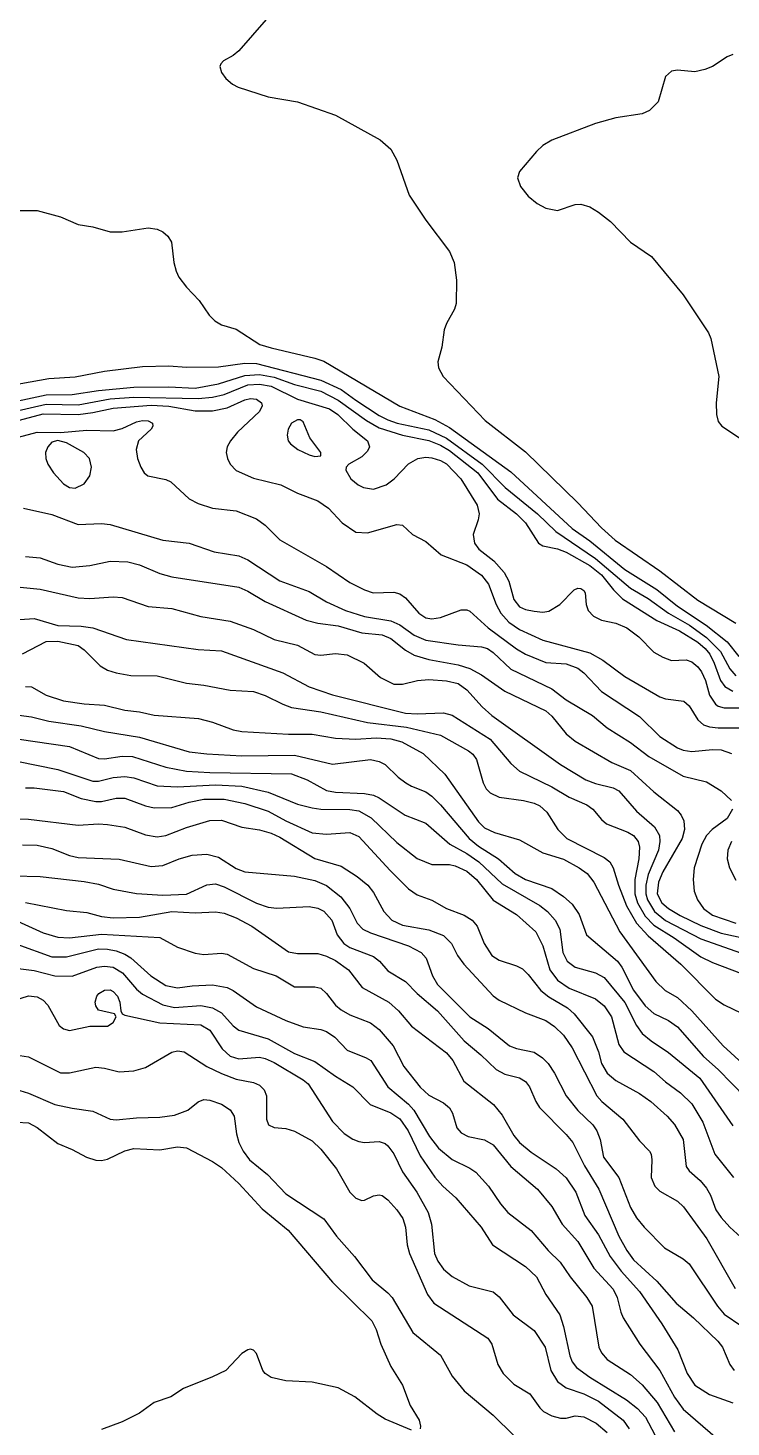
# Model space of a CAD drawing. Extents: x 474277 to 475042, y 254928 to 255625.
# Drawn here: x 474395.77 to 474414.21, y 255284.58 to 255321.27 of the extents above; entities that cross this region are included whole.
import ezdxf

# ---------------------------------------------------------------- set-up
doc = ezdxf.new("R2010")
doc.units = 0
doc.header["$MEASUREMENT"] = 0
doc.layers.add('BaseMapV2_DTM_export_MonNov09090547073261 — entities', color=1, linetype='CONTINUOUS')

msp = doc.modelspace()

# ---------------------------------------------------------------- linework, layer by layer
at = {"layer": 'BaseMapV2_DTM_export_MonNov09090547073261 — entities', "color": 15, "linetype": 'Continuous', "true_color": 0xb7484b}
for points in [[(474402.737, 255322.328, 86.25), (474401.306, 255320.671, 86.25), (474401.152, 255320.546, 86.25), (474400.902, 255320.411, 86.25), (474400.829, 255320.334, 86.25), (474400.807, 255320.258, 86.25), (474400.846, 255320.104, 86.25), (474400.962, 255319.951, 86.25), (474401.14, 255319.797, 86.25), (474401.287, 255319.721, 86.25), (474402.073, 255319.47, 86.25), (474402.839, 255319.332, 86.25), (474403.836, 255318.989, 86.25), (474405.01, 255318.341, 86.25), (474405.293, 255318.097, 86.25), (474405.452, 255317.804, 86.25), (474405.768, 255316.884, 86.25), (474406.213, 255316.23, 86.25), (474406.826, 255315.408, 86.25), (474406.949, 255315.12, 86.25), (474407.017, 255314.66, 86.25), (474407.003, 255314.047, 86.25), (474406.962, 255313.893, 86.25), (474406.75, 255313.523, 86.25), (474406.691, 255313.357, 86.25), (474406.628, 255312.897, 86.25), (474406.525, 255312.513, 86.25), (474406.538, 255312.36, 86.25), (474406.667, 255312.13, 86.25), (474407.761, 255310.98, 86.25), (474408.82, 255310.158, 86.25), (474410.2, 255308.814, 86.25), (474410.814, 255308.163, 86.25), (474411.172, 255307.836, 86.25), (474412.347, 255307.037, 86.25), (474413.344, 255306.266, 86.25), (474414.341, 255305.659, 86.25)], [(474414.264, 255320.573, 86), (474414.111, 255320.513, 86), (474413.727, 255320.266, 86), (474413.529, 255320.181, 86), (474413.267, 255320.126, 86), (474412.807, 255320.169, 86), (474412.654, 255320.142, 86), (474412.5, 255320, 86), (474412.302, 255319.337, 86), (474412.076, 255319.107, 86), (474411.887, 255319.021, 86), (474411.197, 255318.911, 86), (474410.66, 255318.763, 86), (474409.51, 255318.328, 86), (474409.282, 255318.187, 86), (474409.115, 255318.034, 86), (474408.667, 255317.511, 86), (474408.614, 255317.344, 86), (474408.695, 255317.114, 86), (474408.897, 255316.857, 86), (474409.127, 255316.672, 86), (474409.357, 255316.55, 86), (474409.663, 255316.489, 86), (474410.124, 255316.639, 86), (474410.277, 255316.649, 86), (474410.507, 255316.582, 86), (474410.737, 255316.439, 86), (474411.053, 255316.194, 86), (474411.58, 255315.654, 86), (474412.126, 255315.274, 86), (474412.961, 255314.271, 86), (474413.62, 255313.28, 86), (474413.687, 255313.127, 86), (474413.895, 255312.13, 86), (474413.823, 255311.44, 86), (474413.835, 255311.133, 86), (474413.881, 255310.952, 86), (474413.976, 255310.826, 86), (474414.494, 255310.486, 86)], [(474395.325, 255316.485, 86.5), (474396.015, 255316.487, 86.5), (474396.628, 255316.319, 86.5), (474397.089, 255316.118, 86.5), (474397.472, 255316.057, 86.5), (474397.932, 255315.928, 86.5), (474398.239, 255315.925, 86.5), (474398.929, 255316.029, 86.5), (474399.159, 255315.991, 86.5), (474399.312, 255315.921, 86.5), (474399.442, 255315.81, 86.5), (474399.536, 255315.657, 86.5), (474399.596, 255315.12, 86.5), (474399.655, 255314.89, 86.5), (474399.728, 255314.737, 86.5), (474399.926, 255314.475, 86.5), (474400.261, 255314.123, 86.5), (474400.523, 255313.74, 86.5), (474400.677, 255313.587, 86.5), (474400.846, 255313.488, 86.5), (474401.229, 255313.376, 86.5), (474401.853, 255312.973, 86.5), (474402.149, 255312.879, 86.5), (474403.299, 255312.612, 86.5), (474403.529, 255312.531, 86.5), (474405.523, 255311.351, 86.5), (474406.443, 255310.999, 86.5), (474406.826, 255310.795, 86.5), (474408.437, 255309.627, 86.5), (474410.047, 255308.144, 86.5), (474410.507, 255307.823, 86.5), (474411.427, 255307.066, 86.5), (474412.27, 255306.541, 86.5), (474412.807, 255306.109, 86.5), (474413.567, 255305.612, 86.5), (474414.111, 255305.174, 86.5), (474414.417, 255304.787, 86.5)], [(474395.095, 255311.856, 86.75), (474396.322, 255312.08, 86.75), (474397.012, 255312.125, 86.75), (474397.779, 255312.271, 86.75), (474398.775, 255312.39, 86.75), (474399.466, 255312.412, 86.75), (474399.926, 255312.374, 86.75), (474400.769, 255312.382, 86.75), (474401.459, 255312.477, 86.75), (474401.766, 255312.472, 86.75), (474403.453, 255312.034, 86.75), (474403.989, 255311.794, 86.75), (474404.373, 255311.509, 86.75), (474404.986, 255311.111, 86.75), (474405.216, 255310.995, 86.75), (474405.46, 255310.903, 86.75), (474406.29, 255310.729, 86.75), (474406.75, 255310.517, 86.75), (474407.683, 255309.83, 86.75), (474408.287, 255309.216, 86.75), (474409.135, 255308.526, 86.75), (474409.619, 255308.066, 86.75), (474410.66, 255307.359, 86.75), (474411.58, 255306.578, 86.75), (474412.04, 255306.311, 86.75), (474412.576, 255305.919, 86.75), (474413.122, 255305.612, 86.75), (474413.574, 255305.286, 86.75), (474413.939, 255304.922, 86.75), (474414.187, 255304.464, 86.75), (474414.341, 255304.281, 86.75)], [(474394.865, 255311.089, 87.25), (474396.245, 255311.407, 87.25), (474397.089, 255311.386, 87.25), (474397.932, 255311.544, 87.25), (474398.545, 255311.586, 87.25), (474400.232, 255311.556, 87.25), (474400.616, 255311.586, 87.25), (474400.922, 255311.658, 87.25), (474401.536, 255311.913, 87.25), (474401.842, 255311.931, 87.25), (474402.149, 255311.873, 87.25), (474402.839, 255311.538, 87.25), (474403.683, 255311.282, 87.25), (474403.901, 255311.133, 87.25), (474404.296, 255310.748, 87.25), (474404.678, 255310.443, 87.25), (474404.735, 255310.29, 87.25), (474404.68, 255310.17, 87.25), (474404.526, 255310.028, 87.25), (474404.19, 255309.83, 87.25), (474404.121, 255309.753, 87.25), (474404.109, 255309.676, 87.25), (474404.242, 255309.446, 87.25), (474404.43, 255309.293, 87.25), (474404.577, 255309.216, 87.25), (474404.833, 255309.18, 87.25), (474405.168, 255309.293, 87.25), (474405.375, 255309.446, 87.25), (474405.753, 255309.843, 87.25), (474406.002, 255309.983, 87.25), (474406.213, 255310.012, 87.25), (474406.366, 255310, 87.25), (474406.596, 255309.931, 87.25), (474406.75, 255309.839, 87.25), (474407.129, 255309.446, 87.25), (474407.557, 255308.756, 87.25), (474407.609, 255308.526, 87.25), (474407.584, 255308.373, 87.25), (474407.451, 255307.989, 87.25), (474407.489, 255307.759, 87.25), (474407.601, 255307.606, 87.25), (474407.992, 255307.299, 87.25), (474408.267, 255306.993, 87.25), (474408.386, 255306.763, 87.25), (474408.513, 255306.284, 87.25), (474408.667, 255306.092, 87.25), (474408.82, 255306.023, 87.25), (474409.05, 255305.977, 87.25), (474409.28, 255305.953, 87.25), (474409.433, 255305.974, 87.25), (474409.72, 255306.149, 87.25), (474410.097, 255306.532, 87.25), (474410.2, 255306.579, 87.25), (474410.277, 255306.573, 87.25), (474410.354, 255306.52, 87.25), (474410.386, 255306.456, 87.25), (474410.413, 255306.149, 87.25), (474410.467, 255305.996, 87.25), (474410.605, 255305.842, 87.25), (474410.814, 255305.738, 87.25), (474411.197, 255305.661, 87.25), (474411.482, 255305.536, 87.25), (474411.797, 255305.306, 87.25), (474412.194, 255304.901, 87.25), (474412.424, 255304.765, 87.25), (474412.654, 255304.681, 87.25), (474413.037, 255304.701, 87.25), (474413.191, 255304.65, 87.25), (474413.344, 255304.518, 87.25), (474413.437, 255304.386, 87.25), (474413.542, 255304.156, 87.25), (474413.653, 255303.772, 87.25), (474413.804, 255303.538, 87.25), (474413.881, 255303.484, 87.25), (474414.034, 255303.442, 87.25), (474414.417, 255303.444, 87.25)], [(474395.018, 255311.391, 87), (474396.245, 255311.653, 87), (474396.935, 255311.659, 87), (474397.625, 255311.766, 87), (474398.545, 255311.854, 87), (474399.466, 255311.857, 87), (474400.156, 255311.823, 87), (474400.769, 255311.941, 87), (474401.459, 255312.159, 87), (474401.842, 255312.184, 87), (474402.226, 255312.113, 87), (474402.763, 255311.919, 87), (474403.453, 255311.747, 87), (474403.913, 255311.513, 87), (474404.654, 255310.98, 87), (474404.986, 255310.784, 87), (474405.6, 255310.591, 87), (474406.29, 255310.456, 87), (474406.596, 255310.331, 87), (474406.826, 255310.19, 87), (474407.575, 255309.6, 87), (474408.086, 255308.909, 87), (474408.589, 255308.526, 87), (474408.824, 255308.296, 87), (474409.16, 255307.759, 87), (474409.28, 255307.693, 87), (474409.663, 255307.614, 87), (474409.893, 255307.527, 87), (474410.507, 255307.17, 87), (474410.814, 255306.932, 87), (474411.128, 255306.532, 87), (474411.372, 255306.302, 87), (474412.27, 255305.735, 87), (474412.864, 255305.459, 87), (474413.344, 255305.163, 87), (474413.534, 255304.999, 87), (474413.656, 255304.846, 87), (474413.771, 255304.616, 87), (474413.936, 255304.156, 87), (474414.049, 255304.002, 87), (474414.264, 255303.876, 87)], [(474394.788, 255310.788, 87.5), (474396.168, 255311.155, 87.5), (474397.089, 255311.134, 87.5), (474397.472, 255311.184, 87.5), (474398.009, 255311.3, 87.5), (474399.005, 255311.377, 87.5), (474399.466, 255311.349, 87.5), (474400.156, 255311.229, 87.5), (474400.616, 255311.234, 87.5), (474400.999, 255311.309, 87.5), (474401.459, 255311.523, 87.5), (474401.612, 255311.551, 87.5), (474401.766, 255311.535, 87.5), (474401.901, 255311.44, 87.5), (474401.914, 255311.363, 87.5), (474401.846, 255311.21, 87.5), (474401.265, 255310.673, 87.5), (474401.081, 255310.443, 87.5), (474400.998, 255310.29, 87.5), (474400.973, 255310.136, 87.5), (474401.006, 255309.983, 87.5), (474401.079, 255309.83, 87.5), (474401.229, 255309.665, 87.5), (474401.689, 255309.465, 87.5), (474402.407, 255309.293, 87.5), (474402.839, 255309.074, 87.5), (474403.376, 255308.871, 87.5), (474403.655, 255308.679, 87.5), (474404.011, 255308.296, 87.5), (474404.373, 255308.05, 87.5), (474404.68, 255308.03, 87.5), (474405.446, 255308.25, 87.5), (474405.6, 255308.233, 87.5), (474405.858, 255307.989, 87.5), (474406.213, 255307.801, 87.5), (474406.611, 255307.453, 87.5), (474407.286, 255307.193, 87.5), (474407.67, 255306.923, 87.5), (474407.856, 255306.686, 87.5), (474408.057, 255306.149, 87.5), (474408.177, 255305.919, 87.5), (474408.387, 255305.689, 87.5), (474408.667, 255305.495, 87.5), (474409.28, 255305.214, 87.5), (474410.507, 255304.88, 87.5), (474410.849, 255304.692, 87.5), (474411.427, 255304.26, 87.5), (474412.347, 255303.729, 87.5), (474412.5, 255303.676, 87.5), (474412.974, 255303.619, 87.5), (474413.114, 255303.489, 87.5), (474413.344, 255303.127, 87.5), (474413.497, 255302.993, 87.5), (474413.651, 255302.94, 87.5), (474413.881, 255302.912, 87.5), (474414.571, 255302.916, 87.5)], [(474394.635, 255310.306, 87.75), (474396.015, 255310.669, 87.75), (474396.628, 255310.664, 87.75), (474397.319, 255310.722, 87.75), (474398.009, 255310.71, 87.75), (474398.239, 255310.765, 87.75), (474398.622, 255310.943, 87.75), (474398.775, 255310.979, 87.75), (474398.929, 255310.97, 87.75), (474399.042, 255310.903, 87.75), (474399.047, 255310.826, 87.75), (474399.004, 255310.75, 87.75), (474398.667, 255310.443, 87.75), (474398.609, 255310.213, 87.75), (474398.649, 255309.983, 87.75), (474398.735, 255309.753, 87.75), (474398.824, 255309.6, 87.75), (474398.917, 255309.523, 87.75), (474399.389, 255309.426, 87.75), (474399.519, 255309.369, 87.75), (474400.002, 255308.921, 87.75), (474400.232, 255308.796, 87.75), (474400.616, 255308.679, 87.75), (474401.229, 255308.611, 87.75), (474401.766, 255308.399, 87.75), (474401.996, 255308.23, 87.75), (474402.379, 255307.85, 87.75), (474403.6, 255307.146, 87.75), (474404.219, 255306.726, 87.75), (474404.603, 255306.532, 87.75), (474404.828, 255306.456, 87.75), (474405.37, 255306.471, 87.75), (474405.523, 255306.434, 87.75), (474405.676, 255306.328, 87.75), (474406.027, 255305.919, 87.75), (474406.213, 255305.802, 87.75), (474406.366, 255305.776, 87.75), (474406.596, 255305.808, 87.75), (474407.133, 255306.014, 87.75), (474407.286, 255306.013, 87.75), (474407.363, 255305.976, 87.75), (474407.841, 255305.536, 87.75), (474408.59, 255304.985, 87.75), (474408.82, 255304.848, 87.75), (474409.357, 255304.626, 87.75), (474409.893, 255304.593, 87.75), (474410.2, 255304.485, 87.75), (474410.354, 255304.361, 87.75), (474410.814, 255303.87, 87.75), (474411.81, 255303.211, 87.75), (474412.347, 255302.688, 87.75), (474412.807, 255302.389, 87.75), (474412.961, 255302.327, 87.75), (474413.191, 255302.294, 87.75), (474413.727, 255302.35, 87.75), (474413.957, 255302.342, 87.75), (474414.231, 255302.239, 87.75)], [(474403.453, 255310.048, 87.25), (474403.452, 255310.136, 87.25), (474403.169, 255310.52, 87.25), (474402.993, 255310.944, 87.25), (474402.916, 255310.993, 87.25), (474402.839, 255310.995, 87.25), (474402.686, 255310.904, 87.25), (474402.597, 255310.75, 87.25), (474402.569, 255310.596, 87.25), (474402.601, 255310.443, 87.25), (474402.658, 255310.366, 87.25), (474402.855, 255310.213, 87.25), (474403.146, 255310.074, 87.25), (474403.299, 255310.032, 87.25), (474403.453, 255310.048, 87.25)], [(474397.012, 255309.201, 87.75), (474397.242, 255309.317, 87.75), (474397.391, 255309.523, 87.75), (474397.438, 255309.753, 87.75), (474397.386, 255309.983, 87.75), (474397.237, 255310.136, 87.75), (474396.782, 255310.39, 87.75), (474396.552, 255310.45, 87.75), (474396.398, 255310.405, 87.75), (474396.289, 255310.29, 87.75), (474396.228, 255310.136, 87.75), (474396.237, 255309.983, 87.75), (474396.297, 255309.83, 87.75), (474396.445, 255309.6, 87.75), (474396.705, 255309.315, 87.75), (474396.859, 255309.219, 87.75), (474397.012, 255309.201, 87.75)], [(474395.65, 255308.679, 88), (474396.398, 255308.508, 88), (474397.089, 255308.245, 88), (474397.702, 255308.279, 88), (474397.932, 255308.251, 88), (474399.312, 255307.836, 88), (474400.002, 255307.761, 88), (474400.659, 255307.529, 88), (474401.306, 255307.426, 88), (474401.536, 255307.32, 88), (474402.379, 255306.772, 88), (474403.146, 255306.489, 88), (474403.606, 255306.219, 88), (474404.097, 255305.996, 88), (474404.603, 255305.84, 88), (474405.293, 255305.726, 88), (474405.523, 255305.617, 88), (474405.906, 255305.344, 88), (474406.213, 255305.217, 88), (474407.056, 255305.089, 88), (474407.67, 255305.042, 88), (474407.823, 255304.996, 88), (474407.977, 255304.895, 88), (474408.437, 255304.451, 88), (474409.51, 255303.939, 88), (474409.893, 255303.651, 88), (474410.58, 255303.235, 88), (474410.967, 255302.916, 88), (474411.58, 255302.528, 88), (474412.06, 255302.162, 88), (474412.961, 255301.648, 88), (474413.574, 255301.502, 88), (474413.957, 255301.266, 88), (474414.223, 255301.012, 88)], [(474395.708, 255307.41, 88.25), (474396.092, 255307.378, 88.25), (474396.552, 255307.21, 88.25), (474396.935, 255307.134, 88.25), (474397.395, 255307.17, 88.25), (474397.932, 255307.289, 88.25), (474398.392, 255307.27, 88.25), (474398.699, 255307.187, 88.25), (474399.235, 255306.961, 88.25), (474399.542, 255306.872, 88.25), (474401.306, 255306.603, 88.25), (474401.536, 255306.504, 88.25), (474401.996, 255306.228, 88.25), (474403.069, 255305.744, 88.25), (474403.376, 255305.661, 88.25), (474403.913, 255305.593, 88.25), (474404.526, 255305.409, 88.25), (474405.063, 255305.357, 88.25), (474405.293, 255305.255, 88.25), (474405.676, 255304.949, 88.25), (474405.906, 255304.825, 88.25), (474406.29, 255304.708, 88.25), (474407.056, 255304.571, 88.25), (474407.363, 255304.473, 88.25), (474407.67, 255304.308, 88.25), (474408.283, 255303.879, 88.25), (474409.357, 255303.359, 88.25), (474409.51, 255303.22, 88.25), (474409.893, 255302.755, 88.25), (474410.124, 255302.563, 88.25), (474411.087, 255302.009, 88.25), (474411.58, 255301.798, 88.25), (474412.194, 255301.241, 88.25), (474412.807, 255300.747, 88.25), (474412.905, 255300.628, 88.25), (474412.974, 255300.475, 88.25), (474412.991, 255300.245, 88.25), (474412.93, 255300.015, 88.25), (474412.424, 255299.14, 88.25), (474412.313, 255298.865, 88.25), (474412.28, 255298.558, 88.25), (474412.397, 255298.328, 88.25), (474412.577, 255298.173, 88.25), (474412.884, 255297.995, 88.25), (474413.421, 255297.73, 88.25), (474413.957, 255297.532, 88.25), (474414.724, 255297.368, 88.25)], [(474395.478, 255306.612, 88.5), (474396.092, 255306.553, 88.5), (474397.089, 255306.325, 88.5), (474397.395, 255306.311, 88.5), (474398.009, 255306.354, 88.5), (474398.239, 255306.333, 88.5), (474398.929, 255306.095, 88.5), (474399.542, 255306.047, 88.5), (474400.309, 255305.837, 88.5), (474401.076, 255305.716, 88.5), (474401.689, 255305.492, 88.5), (474402.226, 255305.231, 88.5), (474402.839, 255305.082, 88.5), (474403.299, 255304.843, 88.5), (474403.453, 255304.822, 88.5), (474403.836, 255304.869, 88.5), (474404.143, 255304.828, 88.5), (474404.59, 255304.616, 88.5), (474405.017, 255304.232, 88.5), (474405.37, 255304.065, 88.5), (474405.6, 255304.06, 88.5), (474405.988, 255304.156, 88.5), (474406.29, 255304.184, 88.5), (474406.75, 255304.151, 88.5), (474407.056, 255304.081, 88.5), (474407.286, 255303.915, 88.5), (474407.685, 255303.465, 88.5), (474407.937, 255303.235, 88.5), (474409.74, 255301.951, 88.5), (474410.408, 255301.549, 88.5), (474410.66, 255301.454, 88.5), (474411.12, 255301.341, 88.5), (474411.274, 255301.262, 88.5), (474411.734, 255300.726, 88.5), (474412.207, 255300.322, 88.5), (474412.336, 255300.092, 88.5), (474412.349, 255299.938, 88.5), (474412.313, 255299.708, 88.5), (474412.04, 255299.067, 88.5), (474411.978, 255298.788, 88.5), (474411.984, 255298.558, 88.5), (474412.025, 255298.405, 88.5), (474412.209, 255298.098, 88.5), (474412.5, 255297.861, 88.5), (474413.421, 255297.385, 88.5), (474414.494, 255297.007, 88.5)], [(474395.555, 255305.755, 88.75), (474395.938, 255305.78, 88.75), (474396.552, 255305.598, 88.75), (474397.165, 255305.582, 88.75), (474397.472, 255305.539, 88.75), (474398.356, 255305.229, 88.75), (474400.232, 255304.973, 88.75), (474400.846, 255304.939, 88.75), (474402.456, 255304.358, 88.75), (474403.146, 255303.991, 88.75), (474403.759, 255303.779, 88.75), (474405.676, 255303.302, 88.75), (474405.983, 255303.28, 88.75), (474406.673, 255303.31, 88.75), (474406.903, 255303.252, 88.75), (474407.896, 255302.622, 88.75), (474408.437, 255301.984, 88.75), (474408.665, 255301.779, 88.75), (474409.51, 255301.366, 88.75), (474409.97, 255301.101, 88.75), (474410.43, 255300.897, 88.75), (474410.592, 255300.782, 88.75), (474410.814, 255300.512, 88.75), (474410.945, 255300.398, 88.75), (474411.504, 255300.181, 88.75), (474411.656, 255300.092, 88.75), (474411.777, 255299.938, 88.75), (474411.815, 255299.785, 88.75), (474411.796, 255299.478, 88.75), (474411.694, 255298.942, 88.75), (474411.692, 255298.558, 88.75), (474411.764, 255298.328, 88.75), (474411.964, 255297.973, 88.75), (474412.194, 255297.741, 88.75), (474412.721, 255297.408, 88.75), (474413.421, 255296.911, 88.75), (474413.727, 255296.76, 88.75), (474414.494, 255296.474, 88.75)], [(474395.632, 255304.855, 89), (474396.245, 255305.177, 89), (474396.552, 255305.187, 89), (474397.089, 255305.071, 89), (474397.242, 255304.962, 89), (474397.662, 255304.539, 89), (474397.855, 255304.432, 89), (474398.085, 255304.354, 89), (474398.469, 255304.288, 89), (474399.159, 255304.283, 89), (474399.926, 255304.087, 89), (474400.386, 255304.037, 89), (474401.076, 255303.906, 89), (474401.689, 255303.865, 89), (474401.996, 255303.763, 89), (474402.456, 255303.533, 89), (474402.686, 255303.451, 89), (474403.453, 255303.333, 89), (474404.68, 255303.052, 89), (474405.7, 255302.929, 89), (474406.596, 255302.724, 89), (474407.325, 255302.315, 89), (474407.44, 255302.222, 89), (474407.541, 255302.085, 89), (474407.71, 255301.472, 89), (474407.794, 255301.318, 89), (474407.9, 255301.207, 89), (474408.13, 255301.097, 89), (474408.774, 255301.012, 89), (474409.05, 255300.941, 89), (474409.203, 255300.866, 89), (474409.381, 255300.705, 89), (474409.673, 255300.245, 89), (474409.908, 255300.015, 89), (474410.89, 255299.514, 89), (474411.036, 255299.402, 89), (474411.124, 255299.248, 89), (474411.261, 255298.788, 89), (474411.47, 255298.251, 89), (474411.734, 255297.791, 89), (474412.04, 255297.46, 89), (474412.896, 255296.718, 89), (474413.804, 255295.803, 89), (474414.034, 255295.651, 89), (474414.494, 255295.428, 89)], [(474395.708, 255303.999, 89.25), (474395.862, 255303.995, 89.25), (474396.245, 255303.771, 89.25), (474396.705, 255303.627, 89.25), (474397.242, 255303.546, 89.25), (474397.779, 255303.511, 89.25), (474398.315, 255303.377, 89.25), (474398.699, 255303.334, 89.25), (474399.082, 255303.246, 89.25), (474400.241, 255303.159, 89.25), (474400.616, 255303.06, 89.25), (474401.152, 255302.862, 89.25), (474401.382, 255302.82, 89.25), (474402.609, 255302.751, 89.25), (474403.223, 255302.746, 89.25), (474403.836, 255302.643, 89.25), (474404.373, 255302.621, 89.25), (474404.91, 255302.657, 89.25), (474405.293, 255302.623, 89.25), (474405.58, 255302.545, 89.25), (474406.135, 255302.239, 89.25), (474406.705, 255301.702, 89.25), (474407.593, 255300.453, 89.25), (474407.747, 255300.293, 89.25), (474408.009, 255300.168, 89.25), (474408.667, 255299.982, 89.25), (474409.28, 255299.64, 89.25), (474409.817, 255299.475, 89.25), (474410.232, 255299.248, 89.25), (474410.439, 255299.095, 89.25), (474410.612, 255298.865, 89.25), (474411.294, 255297.561, 89.25), (474412.239, 255296.258, 89.25), (474412.487, 255296.028, 89.25), (474412.807, 255295.845, 89.25), (474413.185, 255295.491, 89.25), (474414.007, 255294.571, 89.25), (474414.514, 255294.111, 89.25)], [(474394.865, 255303.339, 89.5), (474395.862, 255303.202, 89.5), (474396.322, 255303.09, 89.5), (474397.165, 255302.964, 89.5), (474397.779, 255302.822, 89.5), (474398.699, 255302.667, 89.5), (474400.002, 255302.282, 89.5), (474400.462, 255302.23, 89.5), (474401.382, 255302.185, 89.5), (474402.763, 255302.198, 89.5), (474403.759, 255301.967, 89.5), (474404.756, 255302.083, 89.5), (474404.986, 255302.036, 89.5), (474405.14, 255301.952, 89.5), (474405.48, 255301.625, 89.5), (474405.684, 255301.472, 89.5), (474405.83, 255301.384, 89.5), (474406.213, 255301.233, 89.5), (474406.366, 255301.122, 89.5), (474406.596, 255300.893, 89.5), (474407.345, 255300.015, 89.5), (474407.593, 255299.816, 89.5), (474408.114, 255299.478, 89.5), (474408.552, 255299.095, 89.5), (474408.82, 255298.934, 89.5), (474409.51, 255298.704, 89.5), (474409.817, 255298.496, 89.5), (474410.047, 255298.287, 89.5), (474410.228, 255298.021, 89.5), (474410.421, 255297.485, 89.5), (474411.24, 255296.795, 89.5), (474411.351, 255296.641, 89.5), (474411.657, 255296.031, 89.5), (474411.964, 255295.626, 89.5), (474412.194, 255295.421, 89.5), (474412.577, 255295.238, 89.5), (474412.807, 255295.076, 89.5), (474413.497, 255294.293, 89.5), (474413.881, 255293.953, 89.5), (474414.954, 255292.85, 89.5)], [(474394.635, 255302.751, 89.75), (474396.859, 255302.428, 89.75), (474397.625, 255302.108, 89.75), (474397.779, 255302.104, 89.75), (474398.239, 255302.176, 89.75), (474398.51, 255302.162, 89.75), (474399.389, 255301.888, 89.75), (474399.926, 255301.782, 89.75), (474400.539, 255301.742, 89.75), (474402.686, 255301.708, 89.75), (474403.098, 255301.549, 89.75), (474403.606, 255301.269, 89.75), (474403.836, 255301.229, 89.75), (474404.603, 255301.197, 89.75), (474404.833, 255301.148, 89.75), (474404.986, 255301.077, 89.75), (474405.667, 255300.628, 89.75), (474406.213, 255300.415, 89.75), (474406.84, 255299.862, 89.75), (474407.286, 255299.619, 89.75), (474407.6, 255299.402, 89.75), (474408.207, 255298.824, 89.75), (474409.203, 255298.253, 89.75), (474409.403, 255298.098, 89.75), (474409.599, 255297.868, 89.75), (474409.721, 255297.638, 89.75), (474409.805, 255297.025, 89.75), (474409.913, 255296.795, 89.75), (474410.124, 255296.639, 89.75), (474410.66, 255296.492, 89.75), (474410.89, 255296.364, 89.75), (474411.427, 255295.713, 89.75), (474411.738, 255295.108, 89.75), (474411.887, 255294.899, 89.75), (474412.117, 255294.702, 89.75), (474412.577, 255294.4, 89.75), (474413.394, 255293.728, 89.75), (474414.264, 255292.477, 89.75)], [(474395.478, 255302.041, 90), (474396.552, 255301.821, 90), (474397.472, 255301.518, 90), (474397.625, 255301.519, 90), (474398.009, 255301.616, 90), (474398.315, 255301.639, 90), (474398.545, 255301.602, 90), (474399.159, 255301.391, 90), (474399.696, 255301.366, 90), (474400.692, 255301.422, 90), (474401.382, 255301.382, 90), (474402.073, 255301.228, 90), (474402.839, 255300.914, 90), (474403.223, 255300.816, 90), (474403.453, 255300.786, 90), (474404.219, 255300.778, 90), (474404.449, 255300.739, 90), (474404.776, 255300.552, 90), (474405.446, 255299.912, 90), (474405.983, 255299.486, 90), (474406.366, 255299.331, 90), (474406.826, 255299.328, 90), (474406.98, 255299.3, 90), (474407.286, 255299.154, 90), (474407.536, 255298.942, 90), (474407.977, 255298.399, 90), (474408.59, 255298.023, 90), (474409.095, 255297.561, 90), (474409.28, 255297.196, 90), (474409.465, 255296.565, 90), (474409.663, 255296.296, 90), (474409.97, 255296.087, 90), (474410.66, 255295.812, 90), (474410.89, 255295.627, 90), (474411.077, 255295.338, 90), (474411.274, 255294.612, 90), (474411.402, 255294.418, 90), (474412.194, 255293.903, 90), (474412.5, 255293.63, 90), (474412.893, 255293.344, 90), (474413.191, 255293.055, 90), (474413.472, 255292.577, 90), (474413.788, 255291.734, 90), (474414.277, 255291.121, 90)], [(474395.708, 255301.341, 90.25), (474395.938, 255301.343, 90.25), (474396.705, 255301.245, 90.25), (474397.165, 255301.063, 90.25), (474397.549, 255300.98, 90.25), (474397.702, 255300.987, 90.25), (474398.085, 255301.075, 90.25), (474398.315, 255301.07, 90.25), (474398.852, 255300.871, 90.25), (474399.082, 255300.815, 90.25), (474399.542, 255300.827, 90.25), (474400.002, 255300.969, 90.25), (474400.386, 255301.042, 90.25), (474400.922, 255301.042, 90.25), (474401.459, 255300.927, 90.25), (474402.073, 255300.729, 90.25), (474402.537, 255300.475, 90.25), (474403.223, 255300.162, 90.25), (474403.606, 255300.128, 90.25), (474404.219, 255300.169, 90.25), (474404.449, 255300.069, 90.25), (474405.272, 255299.172, 90.25), (474405.753, 255298.69, 90.25), (474405.983, 255298.537, 90.25), (474406.366, 255298.397, 90.25), (474406.75, 255298.179, 90.25), (474407.21, 255298.002, 90.25), (474407.421, 255297.868, 90.25), (474407.559, 255297.715, 90.25), (474407.737, 255297.255, 90.25), (474407.941, 255296.948, 90.25), (474408.13, 255296.822, 90.25), (474408.59, 255296.67, 90.25), (474408.743, 255296.591, 90.25), (474408.897, 255296.444, 90.25), (474409.222, 255296.028, 90.25), (474409.433, 255295.864, 90.25), (474409.923, 255295.568, 90.25), (474410.098, 255295.414, 90.25), (474410.584, 255294.807, 90.25), (474410.737, 255294.418, 90.25), (474410.819, 255294.111, 90.25), (474410.967, 255293.858, 90.25), (474411.197, 255293.663, 90.25), (474411.81, 255293.325, 90.25), (474412.109, 255293.114, 90.25), (474412.54, 255292.731, 90.25), (474412.731, 255292.508, 90.25), (474412.959, 255292.117, 90.25), (474413.037, 255291.407, 90.25), (474413.114, 255291.297, 90.25), (474413.408, 255291.044, 90.25), (474413.574, 255290.844, 90.25), (474413.678, 255290.66, 90.25), (474413.819, 255290.277, 90.25), (474413.957, 255290.071, 90.25), (474414.187, 255289.82, 90.25), (474414.853, 255289.204, 90.25)], [(474414.255, 255300.782, 88), (474414.111, 255300.539, 88), (474413.722, 255300.245, 88), (474413.57, 255300.092, 88), (474413.448, 255299.862, 88), (474413.245, 255299.248, 88), (474413.224, 255298.942, 88), (474413.251, 255298.635, 88), (474413.334, 255298.405, 88), (474413.491, 255298.175, 88), (474413.727, 255298.004, 88), (474414.341, 255297.792, 88)], [(474395.018, 255300.534, 90.5), (474395.785, 255300.52, 90.5), (474397.089, 255300.36, 90.5), (474397.625, 255300.396, 90.5), (474397.855, 255300.382, 90.5), (474398.315, 255300.314, 90.5), (474398.852, 255300.107, 90.5), (474399.159, 255300.059, 90.5), (474399.389, 255300.094, 90.5), (474399.926, 255300.303, 90.5), (474400.539, 255300.481, 90.5), (474400.846, 255300.496, 90.5), (474401.382, 255300.307, 90.5), (474401.842, 255300.242, 90.5), (474402.149, 255300.151, 90.5), (474402.379, 255300.047, 90.5), (474403.299, 255299.486, 90.5), (474403.989, 255299.285, 90.5), (474404.409, 255299.018, 90.5), (474404.688, 255298.788, 90.5), (474404.833, 255298.594, 90.5), (474405.103, 255298.098, 90.5), (474405.321, 255297.868, 90.5), (474405.6, 255297.737, 90.5), (474406.29, 255297.621, 90.5), (474406.673, 255297.465, 90.5), (474406.88, 255297.255, 90.5), (474407.042, 255296.948, 90.5), (474407.208, 255296.718, 90.5), (474407.977, 255295.882, 90.5), (474408.13, 255295.777, 90.5), (474408.82, 255295.444, 90.5), (474409.357, 255295.241, 90.5), (474409.587, 255295.086, 90.5), (474409.817, 255294.853, 90.5), (474410.047, 255294.522, 90.5), (474410.692, 255293.267, 90.5), (474410.825, 255293.114, 90.5), (474411.378, 255292.654, 90.5), (474411.81, 255292.084, 90.5), (474412.074, 255291.811, 90.5), (474412.117, 255291.732, 90.5), (474412.141, 255291.581, 90.5), (474412.118, 255291.121, 90.5), (474412.213, 255290.891, 90.5), (474412.347, 255290.765, 90.5), (474412.807, 255290.502, 90.5), (474412.966, 255290.354, 90.5), (474413.578, 255289.51, 90.5), (474414.326, 255288.207, 90.5)], [(474395.632, 255299.845, 90.75), (474396.015, 255299.835, 90.75), (474396.398, 255299.755, 90.75), (474396.859, 255299.571, 90.75), (474397.089, 255299.511, 90.75), (474398.162, 255299.475, 90.75), (474399.005, 255299.279, 90.75), (474399.312, 255299.306, 90.75), (474399.737, 255299.478, 90.75), (474400.079, 255299.575, 90.75), (474400.462, 255299.605, 90.75), (474400.769, 255299.524, 90.75), (474401.229, 255299.23, 90.75), (474401.459, 255299.137, 90.75), (474402.763, 255299.021, 90.75), (474403.299, 255298.911, 90.75), (474403.606, 255298.781, 90.75), (474403.98, 255298.481, 90.75), (474404.216, 255298.175, 90.75), (474404.406, 255297.791, 90.75), (474404.554, 255297.638, 90.75), (474404.756, 255297.535, 90.75), (474405.753, 255297.197, 90.75), (474406.085, 255297.025, 90.75), (474406.22, 255296.871, 90.75), (474406.383, 255296.411, 90.75), (474406.514, 255296.181, 90.75), (474407.36, 255295.338, 90.75), (474407.84, 255295.031, 90.75), (474408.407, 255294.571, 90.75), (474408.59, 255294.503, 90.75), (474409.05, 255294.405, 90.75), (474409.268, 255294.264, 90.75), (474409.415, 255294.111, 90.75), (474409.587, 255293.855, 90.75), (474409.891, 255293.267, 90.75), (474410.2, 255292.877, 90.75), (474410.592, 255292.501, 90.75), (474410.694, 255292.347, 90.75), (474410.782, 255292.117, 90.75), (474410.867, 255291.657, 90.75), (474411.276, 255291.121, 90.75), (474411.58, 255290.332, 90.75), (474411.734, 255290.063, 90.75), (474411.933, 255289.817, 90.75), (474412.474, 255289.28, 90.75), (474412.961, 255288.989, 90.75), (474413.114, 255288.857, 90.75), (474413.859, 255287.747, 90.75), (474414.034, 255287.534, 90.75), (474414.964, 255286.903, 90.75)], [(474414.229, 255299.938, 87.75), (474414.132, 255299.708, 87.75), (474414.112, 255299.478, 87.75), (474414.175, 255299.248, 87.75), (474414.341, 255298.919, 87.75)], [(474395.402, 255299.03, 91), (474396.092, 255299.018, 91), (474397.242, 255298.882, 91), (474397.625, 255298.814, 91), (474398.009, 255298.688, 91), (474398.622, 255298.57, 91), (474399.312, 255298.524, 91), (474399.926, 255298.552, 91), (474400.462, 255298.8, 91), (474400.692, 255298.82, 91), (474400.922, 255298.741, 91), (474401.766, 255298.316, 91), (474402.073, 255298.208, 91), (474402.303, 255298.185, 91), (474403.146, 255298.226, 91), (474403.376, 255298.185, 91), (474403.529, 255298.108, 91), (474403.745, 255297.868, 91), (474403.879, 255297.485, 91), (474404.058, 255297.255, 91), (474404.219, 255297.155, 91), (474404.833, 255296.916, 91), (474404.992, 255296.795, 91), (474405.216, 255296.543, 91), (474405.676, 255296.265, 91), (474405.981, 255295.951, 91), (474406.515, 255295.491, 91), (474407.21, 255294.708, 91), (474407.655, 255294.341, 91), (474408.053, 255293.957, 91), (474408.283, 255293.834, 91), (474408.667, 255293.735, 91), (474408.82, 255293.636, 91), (474408.924, 255293.498, 91), (474409.092, 255293.114, 91), (474409.192, 255292.961, 91), (474409.893, 255292.252, 91), (474410.065, 255292.041, 91), (474410.373, 255291.427, 91), (474410.746, 255290.814, 91), (474411.274, 255289.587, 91), (474411.483, 255289.204, 91), (474411.657, 255288.96, 91), (474412.27, 255288.405, 91), (474412.776, 255287.823, 91), (474413.232, 255287.44, 91), (474413.871, 255286.827, 91), (474413.991, 255286.673, 91), (474414.185, 255286.213, 91), (474414.294, 255286.06, 91)], [(474394.605, 255298.251, 91.5), (474396.168, 255297.539, 91.5), (474396.552, 255297.422, 91.5), (474396.859, 255297.411, 91.5), (474397.702, 255297.504, 91.5), (474399.235, 255297.413, 91.5), (474399.696, 255297.162, 91.5), (474400.156, 255297.005, 91.5), (474400.386, 255296.973, 91.5), (474400.846, 255297.002, 91.5), (474400.999, 255296.98, 91.5), (474401.689, 255296.602, 91.5), (474402.28, 255296.411, 91.5), (474402.763, 255296.125, 91.5), (474403.299, 255296.125, 91.5), (474403.453, 255296.088, 91.5), (474403.602, 255295.951, 91.5), (474403.836, 255295.645, 91.5), (474403.989, 255295.521, 91.5), (474404.219, 255295.389, 91.5), (474404.756, 255295.177, 91.5), (474404.986, 255295.007, 91.5), (474405.351, 255294.571, 91.5), (474405.636, 255294.034, 91.5), (474406.06, 255293.49, 91.5), (474406.29, 255293.281, 91.5), (474406.673, 255293.077, 91.5), (474406.826, 255292.953, 91.5), (474406.91, 255292.807, 91.5), (474407.023, 255292.424, 91.5), (474407.133, 255292.293, 91.5), (474407.322, 255292.194, 91.5), (474407.747, 255292.107, 91.5), (474407.977, 255291.976, 91.5), (474408.437, 255291.41, 91.5), (474409.142, 255290.814, 91.5), (474409.51, 255290.363, 91.5), (474409.784, 255289.894, 91.5), (474410.2, 255289.441, 91.5), (474410.614, 255288.744, 91.5), (474411.12, 255288.192, 91.5), (474411.225, 255287.977, 91.5), (474411.321, 255287.593, 91.5), (474411.388, 255287.44, 91.5), (474411.826, 255286.75, 91.5), (474412.35, 255286.06, 91.5), (474412.731, 255285.361, 91.5), (474412.961, 255285.046, 91.5), (474414.185, 255283.99, 91.5)], [(474395.708, 255298.335, 91.25), (474396.782, 255298.121, 91.25), (474397.319, 255298.068, 91.25), (474397.702, 255297.969, 91.25), (474398.009, 255297.933, 91.25), (474398.699, 255297.952, 91.25), (474399.542, 255298.101, 91.25), (474400.156, 255298.064, 91.25), (474400.692, 255298.088, 91.25), (474400.922, 255298.051, 91.25), (474401.229, 255297.931, 91.25), (474401.645, 255297.715, 91.25), (474402.609, 255297.041, 91.25), (474402.839, 255296.996, 91.25), (474403.376, 255297, 91.25), (474403.606, 255296.931, 91.25), (474403.836, 255296.816, 91.25), (474404.178, 255296.565, 91.25), (474404.539, 255296.105, 91.25), (474405.242, 255295.721, 91.25), (474405.493, 255295.491, 91.25), (474405.83, 255295.089, 91.25), (474406.75, 255294.395, 91.25), (474406.917, 255294.188, 91.25), (474407.207, 255293.651, 91.25), (474407.985, 255293.037, 91.25), (474408.207, 255292.755, 91.25), (474408.513, 255292.226, 91.25), (474408.667, 255292.041, 91.25), (474408.973, 255291.785, 91.25), (474409.631, 255291.351, 91.25), (474409.893, 255291.115, 91.25), (474410.144, 255290.737, 91.25), (474410.38, 255290.124, 91.25), (474410.737, 255289.62, 91.25), (474411.044, 255289.05, 91.25), (474411.33, 255288.667, 91.25), (474411.811, 255288.13, 91.25), (474412.397, 255287.287, 91.25), (474412.818, 255286.597, 91.25), (474413.061, 255285.983, 91.25), (474413.262, 255285.677, 91.25), (474413.651, 255285.43, 91.25), (474414.264, 255285.21, 91.25)], [(474395.478, 255297.238, 91.75), (474396.398, 255296.912, 91.75), (474396.782, 255296.907, 91.75), (474397.625, 255297.116, 91.75), (474397.855, 255297.112, 91.75), (474398.085, 255297.066, 91.75), (474398.315, 255296.981, 91.75), (474398.469, 255296.886, 91.75), (474398.996, 255296.411, 91.75), (474399.389, 255296.157, 91.75), (474399.696, 255296.099, 91.75), (474400.079, 255296.152, 91.75), (474400.616, 255296.179, 91.75), (474400.999, 255296.108, 91.75), (474401.156, 255296.028, 91.75), (474401.766, 255295.597, 91.75), (474402.533, 255295.242, 91.75), (474402.993, 255295.072, 91.75), (474403.453, 255295.004, 91.75), (474403.606, 255294.954, 91.75), (474403.825, 255294.801, 91.75), (474404.143, 255294.457, 91.75), (474404.642, 255294.264, 91.75), (474404.765, 255294.188, 91.75), (474405.208, 255293.498, 91.75), (474405.753, 255293.043, 91.75), (474405.896, 255292.884, 91.75), (474406.304, 255292.194, 91.75), (474406.542, 255291.887, 91.75), (474406.903, 255291.592, 91.75), (474407.363, 255291.368, 91.75), (474407.517, 255291.26, 91.75), (474407.854, 255290.891, 91.75), (474408.165, 255290.43, 91.75), (474408.356, 255290.2, 91.75), (474408.973, 255289.735, 91.75), (474409.422, 255289.204, 91.75), (474409.732, 255288.897, 91.75), (474409.998, 255288.514, 91.75), (474410.431, 255287.977, 91.75), (474410.57, 255287.747, 91.75), (474410.751, 255286.673, 91.75), (474410.814, 255286.519, 91.75), (474410.967, 255286.344, 91.75), (474411.58, 255285.952, 91.75), (474411.887, 255285.68, 91.75), (474412.278, 255285.216, 91.75), (474412.733, 255284.45, 91.75)], [(474395.172, 255296.649, 92), (474395.938, 255296.552, 92), (474396.475, 255296.407, 92), (474396.935, 255296.402, 92), (474397.581, 255296.641, 92), (474397.779, 255296.666, 92), (474398.009, 255296.635, 92), (474398.253, 255296.488, 92), (474398.622, 255296.059, 92), (474398.775, 255295.927, 92), (474399.312, 255295.653, 92), (474399.619, 255295.581, 92), (474400.309, 255295.637, 92), (474400.616, 255295.575, 92), (474400.846, 255295.441, 92), (474401.152, 255295.101, 92), (474401.306, 255294.982, 92), (474402.073, 255294.761, 92), (474402.763, 255294.375, 92), (474403.299, 255294.165, 92), (474403.836, 255293.775, 92), (474404.296, 255293.499, 92), (474404.752, 255293.037, 92), (474405.293, 255292.82, 92), (474405.523, 255292.661, 92), (474405.743, 255292.347, 92), (474406.06, 255291.689, 92), (474406.443, 255291.131, 92), (474406.652, 255290.891, 92), (474406.992, 255290.584, 92), (474407.658, 255289.817, 92), (474407.958, 255289.357, 92), (474408.82, 255288.788, 92), (474409.111, 255288.514, 92), (474409.355, 255288.054, 92), (474409.72, 255287.517, 92), (474409.822, 255287.21, 92), (474409.99, 255286.443, 92), (474410.051, 255286.29, 92), (474410.163, 255286.137, 92), (474410.507, 255285.883, 92), (474411.469, 255285.293, 92), (474411.763, 255285.063, 92), (474411.972, 255284.833, 92), (474412.216, 255284.373, 92)], [(474395.402, 255295.768, 92.25), (474395.785, 255295.882, 92.25), (474396.015, 255295.858, 92.25), (474396.168, 255295.769, 92.25), (474396.292, 255295.644, 92.25), (474396.594, 255295.108, 92.25), (474396.705, 255295.019, 92.25), (474396.859, 255294.973, 92.25), (474397.395, 255295.088, 92.25), (474397.855, 255295.094, 92.25), (474398.008, 255295.184, 92.25), (474398.086, 255295.338, 92.25), (474398.041, 255295.414, 92.25), (474397.625, 255295.514, 92.25), (474397.549, 255295.625, 92.25), (474397.534, 255295.721, 92.25), (474397.574, 255295.874, 92.25), (474397.632, 255295.951, 92.25), (474397.779, 255296.037, 92.25), (474397.932, 255296.043, 92.25), (474398.009, 255296.004, 92.25), (474398.117, 255295.874, 92.25), (474398.178, 255295.721, 92.25), (474398.205, 255295.491, 92.25), (474398.247, 255295.414, 92.25), (474398.315, 255295.378, 92.25), (474399.235, 255295.176, 92.25), (474400.309, 255295.128, 92.25), (474400.539, 255294.983, 92.25), (474400.869, 255294.494, 92.25), (474401.076, 255294.306, 92.25), (474401.306, 255294.237, 92.25), (474401.842, 255294.278, 92.25), (474401.996, 255294.244, 92.25), (474402.226, 255294.138, 92.25), (474402.993, 255293.679, 92.25), (474403.121, 255293.574, 92.25), (474403.759, 255292.588, 92.25), (474404.066, 255292.276, 92.25), (474404.296, 255292.129, 92.25), (474404.449, 255292.067, 92.25), (474404.603, 255292.042, 92.25), (474404.986, 255292.063, 92.25), (474405.14, 255292.011, 92.25), (474405.216, 255291.953, 92.25), (474405.37, 255291.744, 92.25), (474405.595, 255291.274, 92.25), (474405.976, 255290.737, 92.25), (474406.274, 255290.2, 92.25), (474406.356, 255289.894, 92.25), (474406.435, 255289.127, 92.25), (474406.52, 255288.928, 92.25), (474406.673, 255288.717, 92.25), (474406.903, 255288.525, 92.25), (474407.344, 255288.284, 92.25), (474407.977, 255288.121, 92.25), (474408.13, 255287.993, 92.25), (474408.501, 255287.517, 92.25), (474409.05, 255287.108, 92.25), (474409.338, 255286.673, 92.25), (474409.484, 255286.06, 92.25), (474409.663, 255285.768, 92.25), (474409.893, 255285.604, 92.25), (474410.354, 255285.446, 92.25), (474410.737, 255285.258, 92.25), (474411.383, 255284.756, 92.25), (474411.542, 255284.526, 92.25)], [(474395.555, 255294.321, 92.5), (474395.785, 255294.286, 92.5), (474396.628, 255293.869, 92.5), (474396.859, 255293.868, 92.5), (474397.549, 255294.015, 92.5), (474397.779, 255293.993, 92.5), (474398.162, 255293.894, 92.5), (474398.545, 255293.92, 92.5), (474398.852, 255294.009, 92.5), (474399.542, 255294.411, 92.5), (474399.696, 255294.441, 92.5), (474399.865, 255294.418, 92.5), (474400.466, 255294.034, 92.5), (474400.846, 255293.848, 92.5), (474401.229, 255293.702, 92.5), (474401.689, 255293.611, 92.5), (474401.842, 255293.545, 92.5), (474401.964, 255293.421, 92.5), (474402.025, 255293.267, 92.5), (474402.031, 255292.654, 92.5), (474402.078, 255292.501, 92.5), (474402.226, 255292.432, 92.5), (474402.533, 255292.406, 92.5), (474402.763, 255292.339, 92.5), (474403.223, 255292.084, 92.5), (474403.453, 255291.863, 92.5), (474403.864, 255291.351, 92.5), (474404.219, 255290.74, 92.5), (474404.373, 255290.583, 92.5), (474404.526, 255290.522, 92.5), (474404.603, 255290.529, 92.5), (474404.833, 255290.641, 92.5), (474404.986, 255290.668, 92.5), (474405.063, 255290.646, 92.5), (474405.216, 255290.533, 92.5), (474405.446, 255290.277, 92.5), (474405.603, 255290.047, 92.5), (474405.676, 255289.817, 92.5), (474405.721, 255289.357, 92.5), (474405.782, 255289.127, 92.5), (474406.255, 255288.054, 92.5), (474406.418, 255287.823, 92.5), (474407.831, 255286.903, 92.5), (474407.94, 255286.75, 92.5), (474408.101, 255286.213, 92.5), (474408.238, 255285.983, 92.5), (474408.513, 255285.705, 92.5), (474408.934, 255285.447, 92.5), (474409.203, 255285.076, 92.5), (474409.299, 255284.986, 92.5), (474409.51, 255284.87, 92.5), (474409.74, 255284.808, 92.5), (474409.893, 255284.813, 92.5), (474410.124, 255284.872, 92.5), (474410.354, 255284.84, 92.5), (474410.68, 255284.68, 92.5), (474410.967, 255284.434, 92.5)], [(474395.555, 255293.407, 92.75), (474395.785, 255293.337, 92.75), (474396.475, 255293.04, 92.75), (474396.935, 255292.938, 92.75), (474397.472, 255292.862, 92.75), (474397.932, 255292.655, 92.75), (474398.085, 255292.63, 92.75), (474398.622, 255292.69, 92.75), (474399.235, 255292.701, 92.75), (474399.619, 255292.755, 92.75), (474399.966, 255292.884, 92.75), (474400.232, 255293.105, 92.75), (474400.386, 255293.171, 92.75), (474400.539, 255293.154, 92.75), (474400.846, 255293.048, 92.75), (474401.076, 255292.898, 92.75), (474401.183, 255292.731, 92.75), (474401.238, 255292.271, 92.75), (474401.304, 255292.041, 92.75), (474401.416, 255291.811, 92.75), (474401.583, 255291.581, 92.75), (474402.052, 255291.197, 92.75), (474402.533, 255290.694, 92.75), (474403.529, 255290.038, 92.75), (474403.862, 255289.587, 92.75), (474404.337, 255289.05, 92.75), (474404.799, 255288.437, 92.75), (474405.216, 255288.1, 92.75), (474405.328, 255287.977, 92.75), (474405.868, 255287.057, 92.75), (474406.596, 255286.459, 92.75), (474406.903, 255285.91, 92.75), (474407.21, 255285.529, 92.75), (474407.977, 255284.888, 92.75), (474408.513, 255284.358, 92.75)], [(474395.478, 255292.576, 93), (474395.785, 255292.553, 93), (474396.015, 255292.429, 93), (474396.552, 255292.015, 93), (474396.935, 255291.86, 93), (474397.303, 255291.657, 93), (474397.549, 255291.574, 93), (474397.702, 255291.565, 93), (474397.855, 255291.599, 93), (474398.315, 255291.823, 93), (474398.545, 255291.885, 93), (474399.235, 255291.85, 93), (474399.696, 255291.926, 93), (474399.926, 255291.903, 93), (474400.616, 255291.542, 93), (474400.846, 255291.384, 93), (474401.306, 255290.967, 93), (474401.919, 255290.301, 93), (474402.6, 255289.74, 93), (474403.759, 255288.379, 93), (474404.791, 255287.363, 93), (474404.908, 255287.133, 93), (474405.026, 255286.75, 93), (474405.293, 255286.168, 93), (474405.6, 255285.671, 93), (474405.799, 255285.14, 93), (474406.036, 255284.756, 93), (474406.072, 255284.603, 93), (474406.06, 255284.526, 93)], [(474405.83, 255284.495, 93), (474405.14, 255284.783, 93), (474404.928, 255284.91, 93), (474404.348, 255285.37, 93), (474403.913, 255285.603, 93), (474403.223, 255285.757, 93), (474402.533, 255285.791, 93), (474402.149, 255285.873, 93), (474401.996, 255285.981, 93), (474401.936, 255286.06, 93), (474401.766, 255286.502, 93), (474401.689, 255286.594, 93), (474401.612, 255286.619, 93), (474401.536, 255286.604, 93), (474401.382, 255286.502, 93), (474400.958, 255286.06, 93), (474400.616, 255285.889, 93), (474399.849, 255285.583, 93), (474399.521, 255285.37, 93), (474399.082, 255285.22, 93), (474398.699, 255284.941, 93), (474398.239, 255284.711, 93), (474397.702, 255284.51, 93)]]:
    msp.add_polyline3d(points, dxfattribs=at)

doc.saveas('drawing.dxf')
